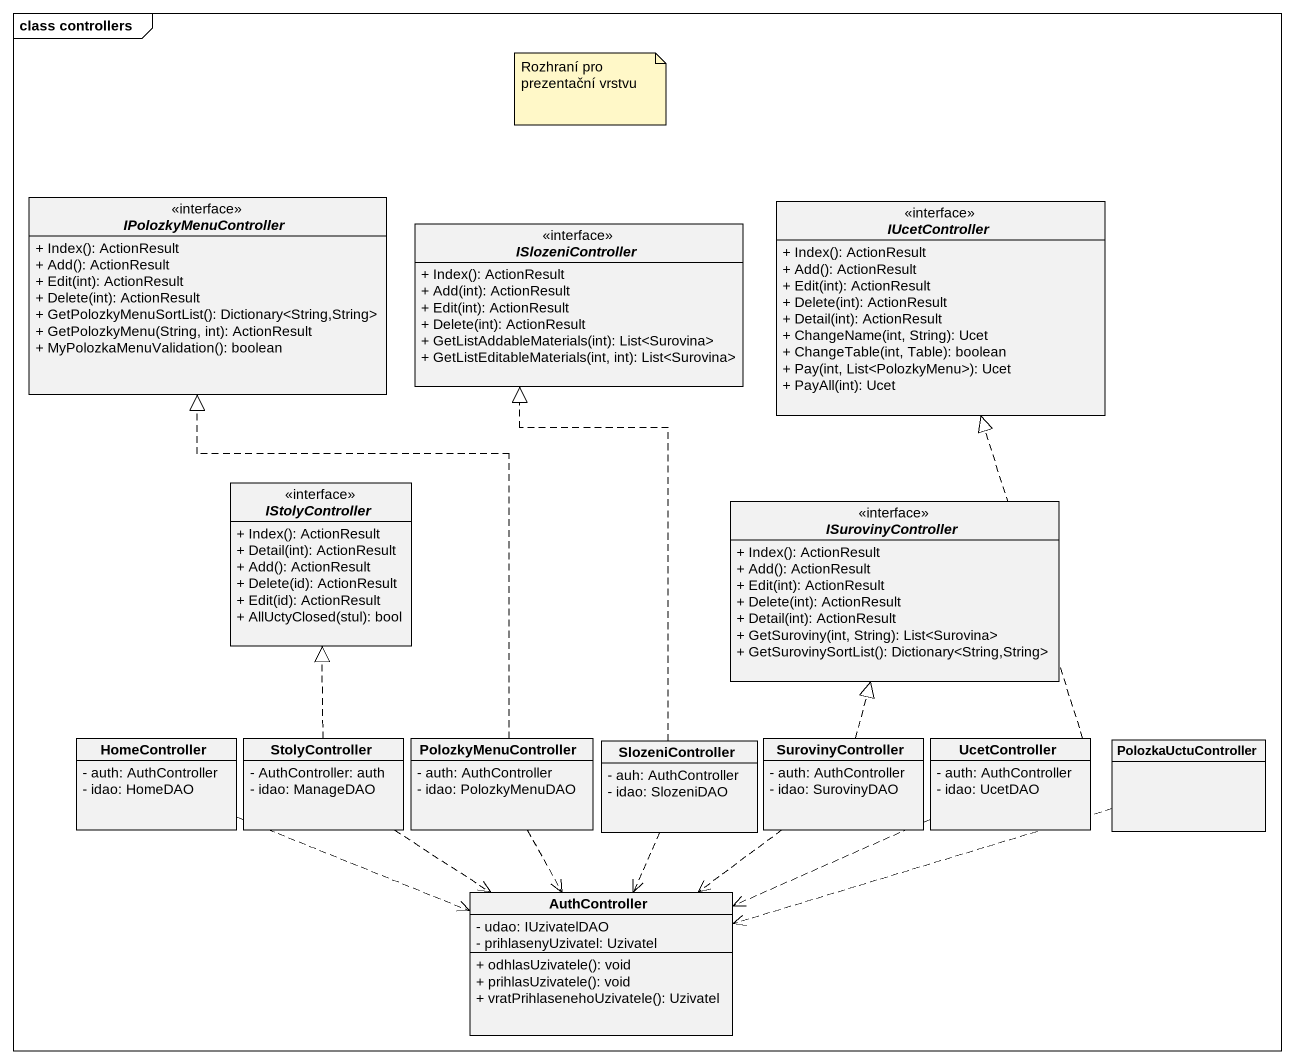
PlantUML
@startuml
mainframe class controllers
hide circle
hide empty members
skinparam classAttributeIconSize 0
interface IPolozkyMenuController {
  + Index(): ActionResult
  + Add(): ActionResult
  + Edit(int): ActionResult
  + Delete(int): ActionResult
  + GetPolozkyMenuSortList(): Dictionary<String,String>
  + GetPolozkyMenu(String, int): ActionResult
  + MyPolozkaMenuValidation(): boolean
}
interface ISlozeniController {
  + Index(): ActionResult
  + Add(int): ActionResult
  + Edit(int): ActionResult
  + Delete(int): ActionResult
  + GetListAddableMaterials(int): List<Surovina>
  + GetListEditableMaterials(int, int): List<Surovina>
}
interface IUcetController {
  + Index(): ActionResult
  + Add(): ActionResult
  + Edit(int): ActionResult
  + Delete(int): ActionResult
  + Detail(int): ActionResult
  + ChangeName(int, String): Ucet
  + ChangeTable(int, Table): boolean
  + Pay(int, List<PolozkyMenu>): Ucet
  + PayAll(int): Ucet
}
interface IStolyController {
  + Index(): ActionResult
  + Detail(int): ActionResult
  + Add(): ActionResult
  + Delete(id): ActionResult
  + Edit(id): ActionResult
  + AllUctyClosed(stul): bool
}
interface ISurovinyController {
  + Index(): ActionResult
  + Add(): ActionResult
  + Edit(int): ActionResult
  + Delete(int): ActionResult
  + Detail(int): ActionResult
  + GetSuroviny(int, String): List<Surovina>
  + GetSurovinySortList(): Dictionary<String,String>
}
class HomeController {
  - auth: AuthController
  - idao: HomeDAO
}
class StolyController {
  - AuthController: auth
  - idao: ManageDAO
}
class PolozkyMenuController {
  - auth: AuthController
  - idao: PolozkyMenuDAO
}
class SlozeniController {
  - auh: AuthController
  - idao: SlozeniDAO
}
class SurovinyController {
  - auth: AuthController
  - idao: SurovinyDAO
}
class UcetController {
  - auth: AuthController
  - idao: UcetDAO
}
class PolozkaUctuController
class AuthController {
  - udao: IUzivatelDAO
  - prihlasenyUzivatel: Uzivatel
  + odhlasUzivatele(): void
  + prihlasUzivatele(): void
  + vratPrihlasenehoUzivatele(): Uzivatel
}
HomeController .right.> AuthController
StolyController .up.|> IStolyController
StolyController ..> AuthController
PolozkyMenuController .up.|> IPolozkyMenuController
PolozkyMenuController ..> AuthController
SlozeniController .up.|> ISlozeniController
SlozeniController ..> AuthController
SurovinyController .up.|> ISurovinyController
SurovinyController ..> AuthController
UcetController .up.|> IUcetController
UcetController .left.> AuthController
PolozkaUctuController .left.> AuthController
note as N1
  Rozhraní pro prezentační vrstvu
end note
@enduml
